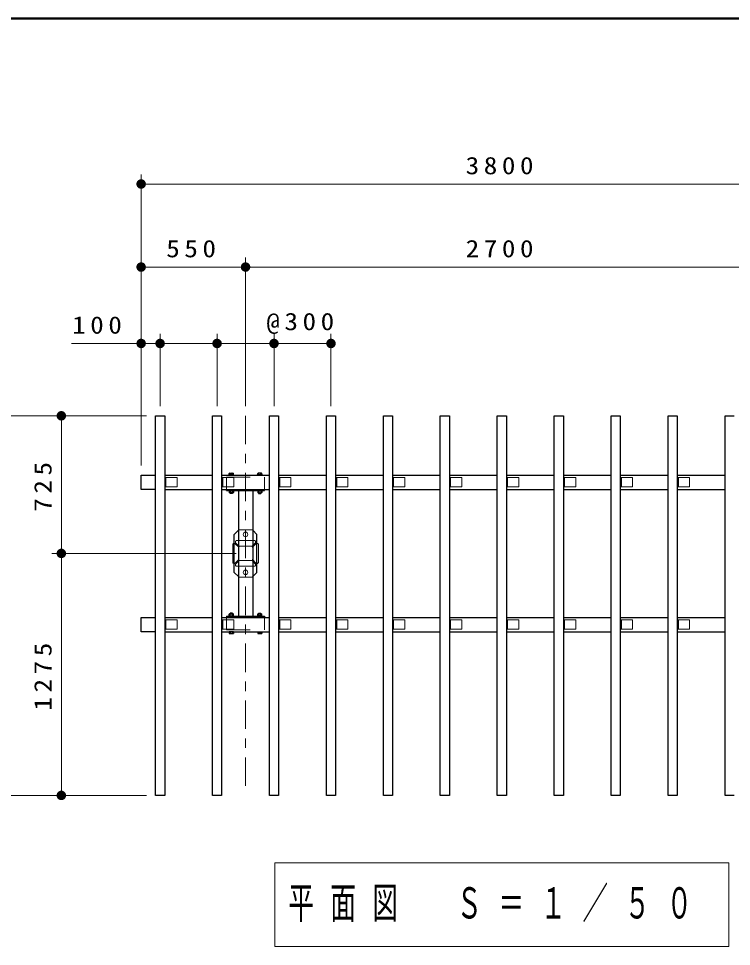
# Model space of a CAD drawing. Units: millimetres on the paper, with parts at other scales. Extents: x -385 to 0, y 0 to 267.
# Drawn here: x -322.1 to -247, y 169.2 to 267 of the extents above; entities that cross this region are included whole.
import ezdxf

# ---------------------------------------------------------------- set-up
doc = ezdxf.new("R2010")
doc.units = ezdxf.units.MM
for name, pattern in [('USER1', [4.5, 2.5, -2]), ('USER2', [6, 3, -1, 1, -1]), ('USER3', [8, 3, -1, 1, -1, 1, -1])]:
    doc.linetypes.add(name, pattern=pattern)
doc.layers.add('LY_1', color=7, linetype='Continuous', lineweight=25)
doc.layers.add('LY_2', color=7, linetype='Continuous', lineweight=13)
doc.styles.add('ＭＳ ゴシック', font='')
doc.styles.get('ＭＳ ゴシック').set_extended_font_data('MS Gothic')

# ---------------------------------------------------------------- blocks, each defined once
blk = doc.blocks.new('filled_dot')
at = {"color": 0, "linetype": 'Continuous', "lineweight": -2, "const_width": 1.25}
blk.add_lwpolyline([(-0.625, 0, 1), (0.625, 0, 1)], format="xyb", close=True, dxfattribs=at)

msp = doc.modelspace()

# ---------------------------------------------------------------- linework, layer by layer
at = {"layer": 'LY_1', "lineweight": 13}
for p, q in [((-309.179, 219.89), (-309.179, 250.563)), ((-309.179, 249.563), (-233.179, 249.563)), ((-298.179, 226.14), (-298.179, 241.813)), ((-309.179, 240.813), (-298.179, 240.813)), ((-298.179, 240.813), (-244.179, 240.813)), ((-309.179, 219.89), (-309.179, 233.762)), ((-307.179, 226.14), (-307.179, 233.762)), ((-301.179, 226.14), (-301.179, 233.762)), ((-301.179, 226.14), (-301.179, 233.762)), ((-295.179, 226.14), (-295.179, 233.762)), ((-289.179, 226.14), (-289.179, 233.762)), ((-316.511, 232.762), (-307.179, 232.762)), ((-307.179, 232.762), (-301.179, 232.762)), ((-301.179, 232.762), (-295.179, 232.762)), ((-295.179, 232.762), (-289.179, 232.762)), ((-308.619, 225.14), (-328.587, 225.14)), ((-317.587, 210.64), (-317.587, 225.14)), ((-306.699, 218.64), (-305.399, 218.64)), ((-306.579, 218.64), (-306.579, 217.64)), ((-305.399, 218.64), (-305.399, 217.64)), ((-300.699, 218.64), (-299.399, 218.64)), ((-300.579, 218.64), (-300.579, 217.64)), ((-299.399, 218.64), (-299.399, 217.64)), ((-294.699, 218.64), (-293.399, 218.64)), ((-294.579, 218.64), (-294.579, 217.64)), ((-293.399, 218.64), (-293.399, 217.64)), ((-288.699, 218.64), (-287.399, 218.64)), ((-288.579, 218.64), (-288.579, 217.64)), ((-287.399, 218.64), (-287.399, 217.64)), ((-282.699, 218.64), (-281.399, 218.64)), ((-282.579, 218.64), (-282.579, 217.64)), ((-281.399, 218.64), (-281.399, 217.64)), ((-276.699, 218.64), (-275.399, 218.64)), ((-276.579, 218.64), (-276.579, 217.64)), ((-275.399, 218.64), (-275.399, 217.64)), ((-270.699, 218.64), (-269.399, 218.64)), ((-270.579, 218.64), (-270.579, 217.64)), ((-269.399, 218.64), (-269.399, 217.64)), ((-264.699, 218.64), (-263.399, 218.64)), ((-264.579, 218.64), (-264.579, 217.64)), ((-263.399, 218.64), (-263.399, 217.64)), ((-258.699, 218.64), (-257.399, 218.64)), ((-258.579, 218.64), (-258.579, 217.64)), ((-257.399, 218.64), (-257.399, 217.64)), ((-252.699, 218.64), (-251.399, 218.64)), ((-252.579, 218.64), (-252.579, 217.64)), ((-251.399, 218.64), (-251.399, 217.64)), ((-306.699, 217.64), (-305.399, 217.64)), ((-300.699, 217.64), (-299.399, 217.64)), ((-294.699, 217.64), (-293.399, 217.64)), ((-288.699, 217.64), (-287.399, 217.64)), ((-282.699, 217.64), (-281.399, 217.64)), ((-276.699, 217.64), (-275.399, 217.64)), ((-270.699, 217.64), (-269.399, 217.64)), ((-264.699, 217.64), (-263.399, 217.64)), ((-258.699, 217.64), (-257.399, 217.64)), ((-252.699, 217.64), (-251.399, 217.64)), ((-299.179, 210.64), (-318.587, 210.64)), ((-317.587, 185.14), (-317.587, 210.64)), ((-306.699, 203.64), (-305.399, 203.64)), ((-306.579, 203.64), (-306.579, 202.64)), ((-305.399, 203.64), (-305.399, 202.64)), ((-300.699, 203.64), (-299.399, 203.64)), ((-300.579, 203.64), (-300.579, 202.64)), ((-299.399, 203.64), (-299.399, 202.64)), ((-294.699, 203.64), (-293.399, 203.64)), ((-294.579, 203.64), (-294.579, 202.64)), ((-293.399, 203.64), (-293.399, 202.64)), ((-288.699, 203.64), (-287.399, 203.64)), ((-288.579, 203.64), (-288.579, 202.64)), ((-287.399, 203.64), (-287.399, 202.64)), ((-282.699, 203.64), (-281.399, 203.64)), ((-282.579, 203.64), (-282.579, 202.64)), ((-281.399, 203.64), (-281.399, 202.64)), ((-276.699, 203.64), (-275.399, 203.64)), ((-276.579, 203.64), (-276.579, 202.64)), ((-275.399, 203.64), (-275.399, 202.64)), ((-270.699, 203.64), (-269.399, 203.64)), ((-270.579, 203.64), (-270.579, 202.64)), ((-269.399, 203.64), (-269.399, 202.64)), ((-264.699, 203.64), (-263.399, 203.64)), ((-264.579, 203.64), (-264.579, 202.64)), ((-263.399, 203.64), (-263.399, 202.64)), ((-258.699, 203.64), (-257.399, 203.64)), ((-258.579, 203.64), (-258.579, 202.64)), ((-257.399, 203.64), (-257.399, 202.64)), ((-252.699, 203.64), (-251.399, 203.64)), ((-252.579, 203.64), (-252.579, 202.64)), ((-251.399, 203.64), (-251.399, 202.64)), ((-306.699, 202.64), (-305.399, 202.64)), ((-300.699, 202.64), (-299.399, 202.64)), ((-294.699, 202.64), (-293.399, 202.64)), ((-288.699, 202.64), (-287.399, 202.64)), ((-282.699, 202.64), (-281.399, 202.64)), ((-276.699, 202.64), (-275.399, 202.64)), ((-270.699, 202.64), (-269.399, 202.64)), ((-264.699, 202.64), (-263.399, 202.64)), ((-258.699, 202.64), (-257.399, 202.64)), ((-252.699, 202.64), (-251.399, 202.64)), ((-308.619, 185.14), (-328.587, 185.14)), ((-295.079, 178.024), (-295.079, 169.224)), ((-247.279, 178.024), (-295.079, 178.024)), ((-247.279, 169.224), (-247.279, 178.024)), ((-295.079, 169.224), (-247.279, 169.224))]:
    msp.add_line(p, q, dxfattribs=at)
at = {"layer": 'LY_1', "color": 40}
for p, q in [((-307.659, 225.14), (-306.699, 225.14)), ((-307.659, 185.14), (-307.659, 225.14)), ((-306.699, 225.14), (-306.699, 185.14)), ((-301.659, 225.14), (-300.699, 225.14)), ((-301.659, 185.14), (-301.659, 225.14)), ((-300.699, 225.14), (-300.699, 185.14)), ((-295.659, 225.14), (-294.699, 225.14)), ((-295.659, 185.14), (-295.659, 225.14)), ((-294.699, 225.14), (-294.699, 185.14)), ((-289.659, 225.14), (-288.699, 225.14)), ((-289.659, 185.14), (-289.659, 225.14)), ((-288.699, 225.14), (-288.699, 185.14)), ((-283.659, 225.14), (-282.699, 225.14)), ((-283.659, 185.14), (-283.659, 225.14)), ((-282.699, 225.14), (-282.699, 185.14)), ((-277.659, 225.14), (-276.699, 225.14)), ((-277.659, 185.14), (-277.659, 225.14)), ((-276.699, 225.14), (-276.699, 185.14)), ((-271.659, 225.14), (-270.699, 225.14)), ((-271.659, 185.14), (-271.659, 225.14)), ((-270.699, 225.14), (-270.699, 185.14)), ((-265.659, 225.14), (-264.699, 225.14)), ((-265.659, 185.14), (-265.659, 225.14)), ((-264.699, 225.14), (-264.699, 185.14)), ((-259.659, 225.14), (-258.699, 225.14)), ((-259.659, 185.14), (-259.659, 225.14)), ((-258.699, 225.14), (-258.699, 185.14)), ((-253.659, 225.14), (-252.699, 225.14)), ((-253.659, 185.14), (-253.659, 225.14)), ((-252.699, 225.14), (-252.699, 185.14)), ((-247.659, 225.14), (-246.699, 225.14)), ((-247.659, 185.14), (-247.659, 225.14)), ((-306.699, 185.14), (-307.659, 185.14)), ((-300.699, 185.14), (-301.659, 185.14)), ((-294.699, 185.14), (-295.659, 185.14)), ((-288.699, 185.14), (-289.659, 185.14)), ((-282.699, 185.14), (-283.659, 185.14)), ((-276.699, 185.14), (-277.659, 185.14)), ((-270.699, 185.14), (-271.659, 185.14)), ((-264.699, 185.14), (-265.659, 185.14)), ((-258.699, 185.14), (-259.659, 185.14)), ((-252.699, 185.14), (-253.659, 185.14)), ((-246.699, 185.14), (-247.659, 185.14))]:
    msp.add_line(p, q, dxfattribs=at)
at = {"layer": 'LY_1', "linetype": 'USER2', "lineweight": 13}
msp.add_line((-298.179, 225.14), (-298.179, 185.14), dxfattribs=at)
at = {"layer": 'LY_1'}
for p, q in [((-299.898, 219.067), (-299.859, 219.09)), ((-299.898, 218.94), (-299.898, 219.067)), ((-299.859, 219.09), (-299.499, 219.09)), ((-299.788, 218.94), (-299.788, 219.067)), ((-299.569, 218.94), (-299.569, 219.067)), ((-299.459, 219.067), (-299.499, 219.09)), ((-299.459, 218.94), (-299.459, 219.067)), ((-296.898, 219.067), (-296.859, 219.09)), ((-296.898, 218.94), (-296.898, 219.067)), ((-296.499, 219.09), (-296.859, 219.09)), ((-296.788, 218.94), (-296.788, 219.067)), ((-296.569, 218.94), (-296.569, 219.067)), ((-296.459, 219.067), (-296.499, 219.09)), ((-296.459, 218.94), (-296.459, 219.067)), ((-309.179, 217.39), (-309.179, 218.89)), ((-309.179, 218.89), (-307.659, 218.89)), ((-306.699, 218.89), (-301.659, 218.89)), ((-300.699, 218.89), (-295.659, 218.89)), ((-299.919, 218.94), (-299.919, 218.89)), ((-299.439, 218.94), (-299.919, 218.94)), ((-299.439, 218.89), (-299.919, 218.89)), ((-299.439, 218.89), (-299.439, 218.94)), ((-296.919, 218.89), (-296.919, 218.94)), ((-296.919, 218.94), (-296.439, 218.94)), ((-296.919, 218.89), (-296.439, 218.89)), ((-296.439, 218.94), (-296.439, 218.89)), ((-294.699, 218.89), (-289.659, 218.89)), ((-288.699, 218.89), (-283.659, 218.89)), ((-282.699, 218.89), (-277.659, 218.89)), ((-276.699, 218.89), (-271.659, 218.89)), ((-270.699, 218.89), (-265.659, 218.89)), ((-264.699, 218.89), (-259.659, 218.89)), ((-258.699, 218.89), (-253.659, 218.89)), ((-252.699, 218.89), (-247.659, 218.89)), ((-307.659, 217.39), (-309.179, 217.39)), ((-306.699, 217.39), (-301.659, 217.39)), ((-300.699, 217.39), (-295.659, 217.39)), ((-300.179, 217.27), (-300.179, 217.39)), ((-300.179, 217.27), (-296.179, 217.27)), ((-299.919, 217.27), (-299.919, 217.22)), ((-299.919, 217.27), (-299.439, 217.27)), ((-299.919, 217.22), (-299.439, 217.22)), ((-299.898, 217.22), (-299.898, 217.043)), ((-299.898, 217.22), (-299.459, 217.22)), ((-299.788, 217.22), (-299.788, 217.043)), ((-299.569, 217.22), (-299.569, 217.043)), ((-299.459, 217.22), (-299.459, 217.043)), ((-299.439, 217.22), (-299.439, 217.27)), ((-298.929, 217.27), (-298.929, 204.01)), ((-297.429, 217.27), (-297.429, 204.01)), ((-296.919, 217.22), (-296.919, 217.27)), ((-296.439, 217.27), (-296.919, 217.27)), ((-296.439, 217.22), (-296.919, 217.22)), ((-296.898, 217.22), (-296.898, 217.043)), ((-296.459, 217.22), (-296.898, 217.22)), ((-296.788, 217.22), (-296.788, 217.043)), ((-296.569, 217.22), (-296.569, 217.043)), ((-296.459, 217.22), (-296.459, 217.043)), ((-296.439, 217.27), (-296.439, 217.22)), ((-296.179, 217.27), (-296.179, 217.39)), ((-294.699, 217.39), (-289.659, 217.39)), ((-288.699, 217.39), (-283.659, 217.39)), ((-282.699, 217.39), (-277.659, 217.39)), ((-276.699, 217.39), (-271.659, 217.39)), ((-270.699, 217.39), (-265.659, 217.39)), ((-264.699, 217.39), (-259.659, 217.39)), ((-258.699, 217.39), (-253.659, 217.39)), ((-252.699, 217.39), (-247.659, 217.39)), ((-299.898, 217.043), (-299.859, 217.02)), ((-299.499, 217.02), (-299.859, 217.02)), ((-299.799, 217.02), (-299.799, 216.94)), ((-299.559, 216.94), (-299.799, 216.94)), ((-299.559, 217.02), (-299.559, 216.94)), ((-299.459, 217.043), (-299.499, 217.02)), ((-296.898, 217.043), (-296.859, 217.02)), ((-296.859, 217.02), (-296.499, 217.02)), ((-296.799, 217.02), (-296.799, 216.94)), ((-296.799, 216.94), (-296.559, 216.94)), ((-296.559, 217.02), (-296.559, 216.94)), ((-296.459, 217.043), (-296.499, 217.02)), ((-298.929, 213.09), (-299.379, 212.64)), ((-299.379, 208.64), (-299.379, 212.64)), ((-297.429, 213.09), (-296.979, 212.64)), ((-296.979, 208.64), (-296.979, 212.64)), ((-299.379, 208.64), (-298.929, 208.19)), ((-297.429, 208.19), (-296.979, 208.64)), ((-309.179, 203.89), (-307.659, 203.89)), ((-309.179, 202.39), (-309.179, 203.89)), ((-306.699, 203.89), (-301.659, 203.89)), ((-300.699, 203.89), (-295.659, 203.89)), ((-300.179, 204.01), (-300.179, 203.89)), ((-300.179, 204.01), (-296.179, 204.01)), ((-299.919, 204.01), (-299.919, 204.06)), ((-299.919, 204.06), (-299.439, 204.06)), ((-299.919, 204.01), (-299.439, 204.01)), ((-299.898, 204.237), (-299.859, 204.26)), ((-299.898, 204.06), (-299.898, 204.237)), ((-299.898, 204.06), (-299.459, 204.06)), ((-299.499, 204.26), (-299.859, 204.26)), ((-299.799, 204.26), (-299.799, 204.34)), ((-299.559, 204.34), (-299.799, 204.34)), ((-299.788, 204.06), (-299.788, 204.237)), ((-299.569, 204.06), (-299.569, 204.237)), ((-299.559, 204.26), (-299.559, 204.34)), ((-299.459, 204.237), (-299.499, 204.26)), ((-299.459, 204.06), (-299.459, 204.237)), ((-299.439, 204.06), (-299.439, 204.01)), ((-296.919, 204.06), (-296.919, 204.01)), ((-296.439, 204.06), (-296.919, 204.06)), ((-296.439, 204.01), (-296.919, 204.01)), ((-296.898, 204.237), (-296.859, 204.26)), ((-296.898, 204.06), (-296.898, 204.237)), ((-296.459, 204.06), (-296.898, 204.06)), ((-296.859, 204.26), (-296.499, 204.26)), ((-296.799, 204.26), (-296.799, 204.34)), ((-296.799, 204.34), (-296.559, 204.34)), ((-296.788, 204.06), (-296.788, 204.237)), ((-296.569, 204.06), (-296.569, 204.237)), ((-296.559, 204.26), (-296.559, 204.34)), ((-296.459, 204.237), (-296.499, 204.26)), ((-296.459, 204.06), (-296.459, 204.237)), ((-296.439, 204.01), (-296.439, 204.06)), ((-296.179, 204.01), (-296.179, 203.89)), ((-294.699, 203.89), (-289.659, 203.89)), ((-288.699, 203.89), (-283.659, 203.89)), ((-282.699, 203.89), (-277.659, 203.89)), ((-276.699, 203.89), (-271.659, 203.89)), ((-270.699, 203.89), (-265.659, 203.89)), ((-264.699, 203.89), (-259.659, 203.89)), ((-258.699, 203.89), (-253.659, 203.89)), ((-252.699, 203.89), (-247.659, 203.89)), ((-307.659, 202.39), (-309.179, 202.39)), ((-306.699, 202.39), (-301.659, 202.39)), ((-300.699, 202.39), (-295.659, 202.39)), ((-299.919, 202.34), (-299.919, 202.39)), ((-299.439, 202.39), (-299.919, 202.39)), ((-299.439, 202.34), (-299.919, 202.34)), ((-299.898, 202.34), (-299.898, 202.213)), ((-299.898, 202.213), (-299.859, 202.19)), ((-299.859, 202.19), (-299.499, 202.19)), ((-299.788, 202.34), (-299.788, 202.213)), ((-299.569, 202.34), (-299.569, 202.213)), ((-299.459, 202.213), (-299.499, 202.19)), ((-299.459, 202.34), (-299.459, 202.213)), ((-299.439, 202.39), (-299.439, 202.34)), ((-296.919, 202.39), (-296.919, 202.34)), ((-296.919, 202.39), (-296.439, 202.39)), ((-296.919, 202.34), (-296.439, 202.34)), ((-296.898, 202.34), (-296.898, 202.213)), ((-296.898, 202.213), (-296.859, 202.19)), ((-296.499, 202.19), (-296.859, 202.19)), ((-296.788, 202.34), (-296.788, 202.213)), ((-296.569, 202.34), (-296.569, 202.213)), ((-296.459, 202.213), (-296.499, 202.19)), ((-296.459, 202.34), (-296.459, 202.213)), ((-296.439, 202.34), (-296.439, 202.39)), ((-294.699, 202.39), (-289.659, 202.39)), ((-288.699, 202.39), (-283.659, 202.39)), ((-282.699, 202.39), (-277.659, 202.39)), ((-276.699, 202.39), (-271.659, 202.39)), ((-270.699, 202.39), (-265.659, 202.39)), ((-264.699, 202.39), (-259.659, 202.39)), ((-258.699, 202.39), (-253.659, 202.39)), ((-252.699, 202.39), (-247.659, 202.39))]:
    msp.add_line(p, q, dxfattribs=at)
at = {"layer": 'LY_1', "linetype": 'USER1', "lineweight": 13}
for p, q in [((-300.179, 218.69), (-296.179, 218.69)), ((-300.179, 217.39), (-300.179, 218.69)), ((-296.179, 217.39), (-296.179, 218.69)), ((-298.879, 213.14), (-298.929, 213.09)), ((-298.879, 213.14), (-297.479, 213.14)), ((-297.479, 213.14), (-297.429, 213.09)), ((-298.929, 208.19), (-298.879, 208.14)), ((-298.879, 208.14), (-297.479, 208.14)), ((-297.479, 208.14), (-297.429, 208.19)), ((-300.179, 203.89), (-300.179, 202.59)), ((-296.179, 203.89), (-296.179, 202.59)), ((-300.179, 202.59), (-296.179, 202.59))]:
    msp.add_line(p, q, dxfattribs=at)
at = {"layer": 'LY_1', "linetype": 'USER3', "lineweight": 13}
for p, q in [((-299.529, 209.69), (-299.529, 211.59)), ((-299.429, 211.69), (-299.341, 211.69)), ((-298.929, 211.319), (-299.27, 211.661)), ((-299.229, 211.89), (-299.229, 211.802)), ((-298.858, 211.39), (-299.199, 211.732)), ((-299.129, 211.99), (-297.229, 211.99)), ((-298.929, 211.319), (-298.929, 209.961)), ((-297.499, 211.39), (-298.858, 211.39)), ((-297.499, 211.39), (-297.158, 211.732)), ((-297.429, 211.319), (-297.087, 211.661)), ((-297.429, 209.961), (-297.429, 211.319)), ((-297.129, 211.89), (-297.129, 211.802)), ((-296.929, 211.69), (-297.017, 211.69)), ((-296.829, 211.59), (-296.829, 209.69)), ((-299.429, 209.59), (-299.341, 209.59)), ((-298.929, 209.961), (-299.27, 209.619)), ((-299.229, 209.39), (-299.229, 209.478)), ((-298.858, 209.89), (-299.199, 209.549)), ((-297.229, 209.29), (-299.129, 209.29)), ((-298.858, 209.89), (-297.499, 209.89)), ((-297.499, 209.89), (-297.158, 209.549)), ((-297.429, 209.961), (-297.087, 209.619)), ((-297.129, 209.39), (-297.129, 209.478)), ((-296.929, 209.59), (-297.017, 209.59))]:
    msp.add_line(p, q, dxfattribs=at)
at = {"layer": 'LY_1', "color": 3, "linetype": 'USER3', "lineweight": 13}
for p, q in [((-298.929, 210.018), (-298.929, 211.262)), ((-298.801, 211.39), (-297.557, 211.39)), ((-297.429, 211.262), (-297.429, 210.018)), ((-297.557, 209.89), (-298.801, 209.89))]:
    msp.add_line(p, q, dxfattribs=at)
at = {"layer": 'LY_1', "lineweight": 13}
for centre in [(-298.179, 212.64), (-298.179, 208.64)]:
    msp.add_circle(centre, 0.24, dxfattribs=at)
at = {"layer": 'LY_1'}
for centre, radius, start, end in [((-299.843, 218.972), 0.11, 60.00001, 119.99999), ((-299.679, 218.814), 0.276, 66.57346, 113.42654), ((-299.514, 218.972), 0.11, 60.00001, 119.99999), ((-296.843, 218.972), 0.11, 60.00001, 119.99999), ((-296.679, 218.814), 0.276, 66.57346, 113.42654), ((-296.514, 218.972), 0.11, 60.00001, 119.99999), ((-299.843, 217.123), 0.0971, 235.61587, 304.38414), ((-299.679, 217.389), 0.363, 252.41211, 287.58789), ((-299.514, 217.123), 0.0971, 235.61587, 304.38414), ((-296.843, 217.123), 0.0971, 235.61587, 304.38414), ((-296.679, 217.389), 0.363, 252.41211, 287.58789), ((-296.514, 217.123), 0.0971, 235.61587, 304.38414), ((-299.843, 204.157), 0.0971, 55.61586, 124.38414), ((-299.679, 203.891), 0.363, 72.41211, 107.58789), ((-299.514, 204.157), 0.0971, 55.61586, 124.38414), ((-296.843, 204.157), 0.0971, 55.61586, 124.38414), ((-296.679, 203.891), 0.363, 72.41211, 107.58789), ((-296.514, 204.157), 0.0971, 55.61586, 124.38414), ((-299.843, 202.308), 0.11, 240.00001, 299.99999), ((-299.679, 202.466), 0.276, 246.57346, 293.42654), ((-299.514, 202.308), 0.11, 240.00001, 299.99999), ((-296.843, 202.308), 0.11, 240.00001, 299.99999), ((-296.679, 202.466), 0.276, 246.57346, 293.42654), ((-296.514, 202.308), 0.11, 240.00001, 299.99999)]:
    msp.add_arc(centre, radius, start, end, dxfattribs=at)
at = {"layer": 'LY_1', "linetype": 'USER3', "lineweight": 13}
for centre, start, end in [((-299.429, 211.59), 90, 180), ((-299.341, 211.59), 45, 90), ((-299.129, 211.89), 90, 180), ((-299.129, 211.802), 180, 225), ((-297.229, 211.89), 0, 90), ((-297.229, 211.802), 315, 0), ((-297.017, 211.59), 90, 135), ((-296.929, 211.59), 0, 90), ((-299.429, 209.69), 180, 270), ((-299.341, 209.69), 270, 315), ((-299.129, 209.478), 135, 180), ((-299.129, 209.39), 180, 270), ((-297.229, 209.39), 270, 0), ((-297.229, 209.478), 0, 45), ((-297.017, 209.69), 225, 270), ((-296.929, 209.69), 270, 0)]:
    msp.add_arc(centre, 0.1, start, end, dxfattribs=at)
at = {"layer": 'LY_1', "color": 3, "linetype": 'USER3', "lineweight": 13}
for centre, start, end in [((-298.801, 211.262), 90, 180), ((-297.557, 211.262), 0, 90), ((-298.801, 210.018), 180, 270), ((-297.557, 210.018), 270, 0)]:
    msp.add_arc(centre, 0.128, start, end, dxfattribs=at)
at = {"layer": 'LY_2', "lineweight": 50}
msp.add_line((0, 267), (-385, 267), dxfattribs=at)

# ---------------------------------------------------------------- block references
at = {"layer": 'LY_1', "lineweight": 13, "xscale": 0.4, "yscale": 0.4}
for p in [(-309.179, 249.563), (-309.179, 240.813), (-298.179, 240.813), (-309.179, 232.762), (-307.179, 232.762), (-301.179, 232.762), (-295.179, 232.762)]:
    msp.add_blockref('filled_dot', p, dxfattribs=at)
for p, rotation in [((-298.179, 240.813), 180), ((-307.179, 232.762), 180), ((-301.179, 232.762), 180), ((-295.179, 232.762), 180), ((-289.179, 232.762), 180), ((-317.587, 225.14), 270), ((-317.587, 210.64), 270), ((-317.587, 210.64), 90), ((-317.587, 185.14), 90)]:
    msp.add_blockref('filled_dot', p, dxfattribs=dict(at, rotation=rotation))

# ---------------------------------------------------------------- texts
at = {"layer": 'LY_1', "style": 'ＭＳ ゴシック'}
for s, insert, char_height, attachment_point in [('\\T1.33;\\W1.15;3800', (-271.179, 250.563), 1.833, 8), ('\\T1.33;\\W1.15;550', (-303.679, 241.813), 1.833, 8), ('\\T1.33;\\W1.15;2700', (-271.179, 241.813), 1.833, 8), ('\\T1.33;\\W1.15;@300', (-292.179, 233.762), 1.833, 8), ('\\T1.33;\\W1.15;100', (-313.594, 233.762), 1.833, 8), ('\\T1.64;\\W0.6;平面図\u3000Ｓ＝１／５０', (-293.679, 173.624), 3.299, 4)]:
    msp.add_mtext(s, dxfattribs=dict(at, insert=insert, char_height=char_height, attachment_point=attachment_point))
at = {"layer": 'LY_1', "char_height": 1.833, "attachment_point": 8, "rotation": 90, "style": 'ＭＳ ゴシック'}
for s, insert in [('\\T1.33;\\W1.15;725', (-318.587, 217.89)), ('\\T1.33;\\W1.15;1275', (-318.587, 197.89))]:
    msp.add_mtext(s, dxfattribs=dict(at, insert=insert))

doc.saveas('drawing.dxf')
